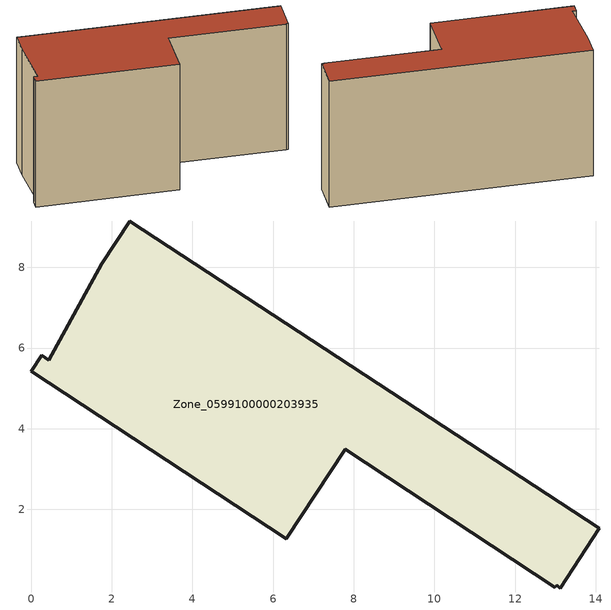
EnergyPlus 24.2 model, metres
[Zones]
Zone_0599100000203935
 floor ground (C_G): 2.44,9.15 14.09,1.53 13.12,0.05 13.03,0.12 12.99,0.07 7.79,3.49 6.33,1.27 0,5.42 0.26,5.82 0.43,5.7 1.75,8.09 z0
 wall outside (C_F): 6.33,1.27 7.79,3.49 12.99,0.07 13.03,0.12 13.12,0.05 14.09,1.53 2.44,9.15 1.75,8.09 0.43,5.7 0.26,5.82 0,5.42 6.33,1.27 z0:7.55
 roof outside (C_R): 0.26,5.82 0,5.42 6.33,1.27 7.79,3.49 12.99,0.07 13.03,0.12 13.12,0.05 14.09,1.53 2.44,9.15 1.75,8.09 0.43,5.7 z7.55
[BUILDING]
Pand.0599100000203935: North Axis=0; Terrain=City; Loads Convergence Tolerance Value=0.04; Temperature Convergence Tolerance Value=0.4; Solar Distribution=FullExterior; Maximum Number of Warmup Days=25; Minimum Number of Warmup Days=1
[Site:Location]
Rotterdam.The.Hague.AP_ZH_NLD Design_Conditions: Latitude=51.96; Longitude=4.45; Time Zone=1; Elevation=-4.5
[SITE:GROUNDTEMPERATURE:BUILDINGSURFACE]
18, 18, 18, 18, 18, 18, 18, 18, 18, 18, 18, 18
[MATERIAL] Thermal Absorptance=0.9; Solar Absorptance=0.7; Visible Absorptance=0.7
Name | Roughness | Thickness | Conductivity | Density | Specific Heat
G.TI.1946 | MediumSmooth | 0.15 | 1 | 540 | 1210
F.TI.1946 | Rough | 0.3 | 0.857143 | 1920 | 840
R.TI.1946 | MediumRough | 0.2 | 0.1 | 1500 | 1000
[CONSTRUCTION]
C_G: G.TI.1946
C_F: F.TI.1946
C_R: R.TI.1946
[ZONE]
Zone_0599100000203935: Type=1; Multiplier=1; Ceiling Height=Autocalculate; Volume=Autocalculate; Floor Area=autocalculate; Part of Total Floor Area=Yes
[ZONEINFILTRATION:DESIGNFLOWRATE]
Infil_Zone_0599100000203935: Zone or ZoneList or Space or SpaceList=Zone_0599100000203935; Schedule=AlwaysOn; Design Flow Rate Calculation Method=Flow/Area; Flow Rate per Floor Area=0.003; Constant Term Coefficient=1; Temperature Term Coefficient=0; Velocity Term Coefficient=0; Velocity Squared Term Coefficient=0
[HVACTEMPLATE:ZONE:IDEALLOADSAIRSYSTEM]
Zone_0599100000203935: Maximum Heating Supply Air Temperature=50; Minimum Cooling Supply Air Temperature=13; Maximum Heating Supply Air Humidity Ratio=0.0156; Minimum Cooling Supply Air Humidity Ratio=0.0077; Heating Limit=NoLimit; Cooling Limit=NoLimit; Dehumidification Control Type=ConstantSensibleHeatRatio; Cooling Sensible Heat Ratio=0.7; Dehumidification Setpoint=60; Humidification Control Type=None; Humidification Setpoint=30; Outdoor Air Method=None; Outdoor Air Flow Rate per Person=0.00944; Outdoor Air Flow Rate per Zone Floor Area=0; Outdoor Air Flow Rate per Zone=0; Demand Controlled Ventilation Type=None; Outdoor Air Economizer Type=NoEconomizer; Heat Recovery Type=None; Sensible Heat Recovery Effectiveness=0.7; Latent Heat Recovery Effectiveness=0.65
[ZONECONTROL:THERMOSTAT]
ThermostatControl_Zone_0599100000203935: Zone or ZoneList=Zone_0599100000203935; Control Type Schedule=DualSetpointControlType; Control 1=Thermostat_Zone_0599100000203935; Temperature Difference Between Cutout And Setpoint=0
[THERMOSTATSETPOINT:DUALSETPOINT]
Thermostat_Zone_0599100000203935: Heating Setpoint Temperature Schedule=HeatingSetpoint_Zone_0599100000203935; Cooling Setpoint Temperature Schedule=CoolingSetpoint_Zone_0599100000203935
[SCHEDULE:COMPACT]
HeatingSetpoint_Zone_0599100000203935: Through: 12/31, For: AllDays, Until: 24:00, 21
CoolingSetpoint_Zone_0599100000203935: Through: 12/31, For: AllDays, Until: 24:00, 24
DualSetpointControlType: Through: 12/31, For: AllDays, Until: 24:00, 4
AlwaysOn: Through: 12/31, For: AllDays, Until: 24:00, 1
